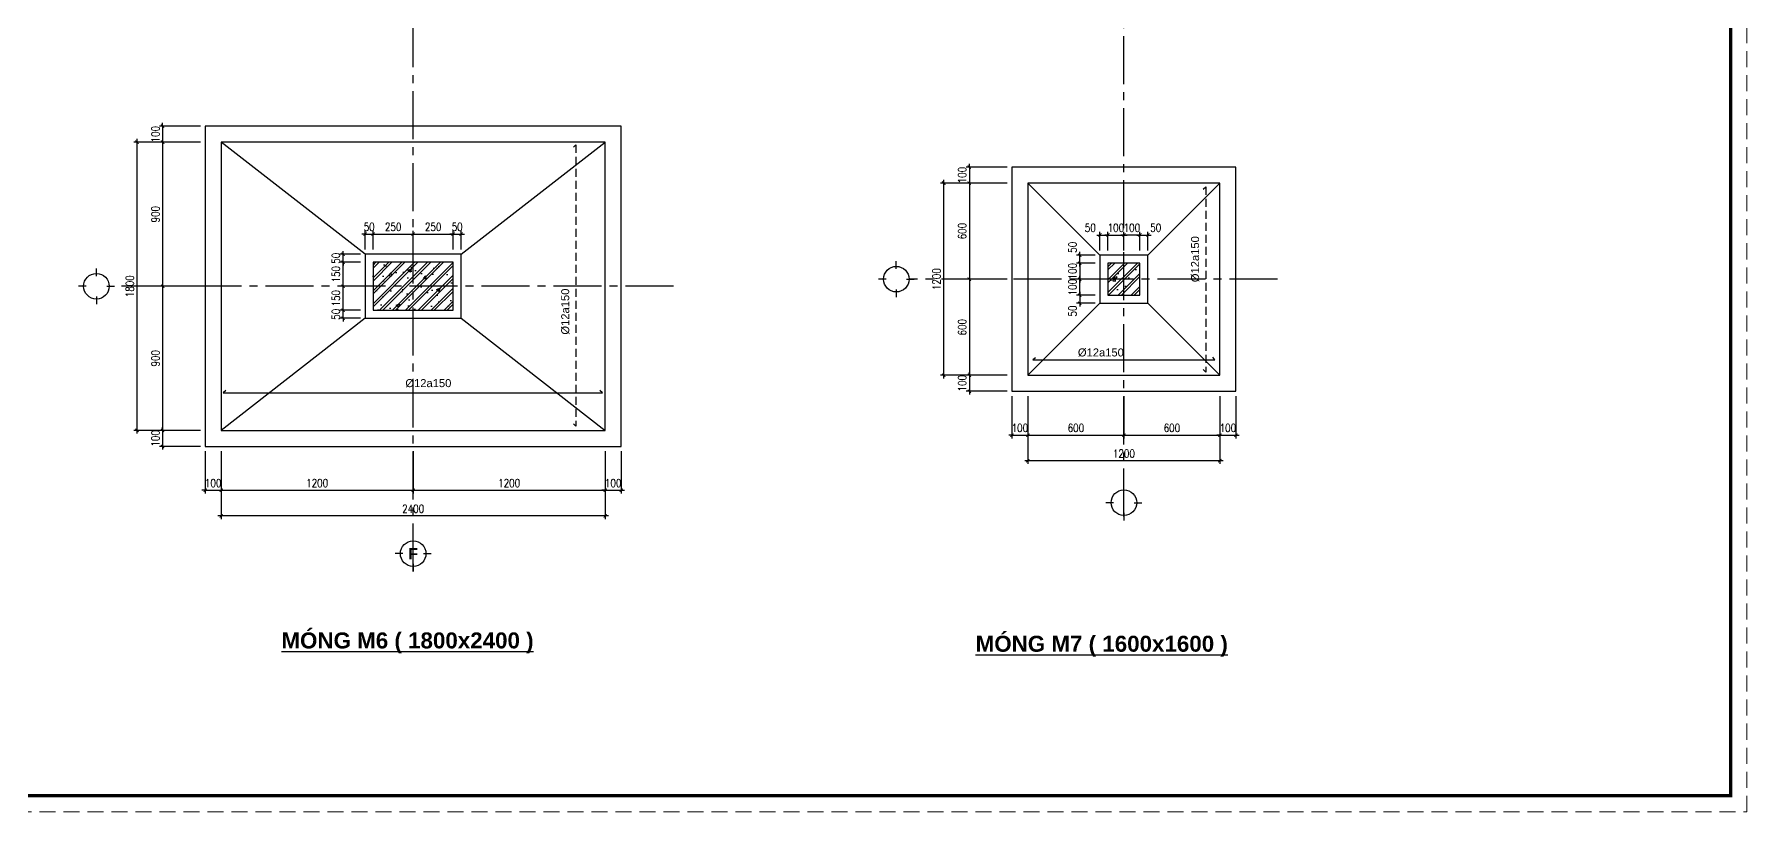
# Model space of a CAD drawing. Header units: millimetres. Extents: x 651127 to 1529722, y 768575 to 1021311.
# Drawn here: x 1387578 to 1441092, y 831541 to 855819 of the extents above; entities that cross this region are included whole.
import ezdxf
from ezdxf.enums import TextEntityAlignment as Align

# ---------------------------------------------------------------- set-up
doc = ezdxf.new("R2010")
doc.units = ezdxf.units.MM
doc.header["$LTSCALE"] = 1000
doc.header["$MEASUREMENT"] = 0
doc.linetypes.add('CENTER2', pattern=[1.125, 0.75, -0.125, 0.125, -0.125])
doc.linetypes.add('HIDDEN', pattern=[0.375, 0.25, -0.125])
doc.layers.get('DEFPOINTS').update_dxf_attribs({"color": 8, "lineweight": 9})
for name, color, linetype in [('CHU VN', 7, 'Continuous'), ('DUONG BAO', 7, 'Continuous'), ('HATCH', 8, 'Continuous'), ('KHUNG TEN', 7, 'Continuous'), ('KICH THUOC', 147, 'Continuous'), ('KY HIEU', 40, 'Continuous'), ('NET MANH', 143, 'Continuous'), ('TRUC', 8, 'CENTER2')]:
    doc.layers.add(name, color=color, linetype=linetype)
doc.styles.add('CHU 350-HB', font='VNI-Helve-Bold.TTF')
doc.styles.add('CHU 500', font='VNI-Helve-Bold.TTF')
doc.styles.add('CHU KT', font='romans.shx', dxfattribs={"width": 0.8})
doc.styles.add('Helve-Condense', font='VNI-Helve.TTF')
doc.dimstyles.new('TL20', dxfattribs={"dimscale": 100, "dimtxt": 2.5, "dimasz": 1, "dimexe": 1, "dimexo": 1.5, "dimgap": 1, "dimtad": 1, "dimdec": 0, "dimlfac": 0.2, "dimzin": 0, "dimdsep": 46, "dimtxsty": 'CHU KT', "dimblk": 'ARCHTICK', "dimcen": 1.5, "dimdle": 1, "dimclrd": 256, "dimclre": 256, "dimclrt": 7, "dimadec": 0, "dimazin": 0, "dimtfac": 1, "dimtdec": 0, "dimtix": 1, "dimtmove": 2, "dimatfit": 3, "dimfxl": 1, "dimtolj": 1, "dimtzin": 0, "dimarcsym": 0})

# ---------------------------------------------------------------- blocks, each defined once
blk = doc.blocks.new('_ARCHTICK')
at = {"color": 0, "linetype": 'ByBlock', "const_width": 0.3}
blk.add_lwpolyline([(-0.5, -0.5), (0.5, 0.5)], dxfattribs=at)
blk = doc.blocks.new('*D431')
at = {"layer": 'DEFPOINTS', "color": 0}
for p in [(1392919, 852950), (1391590, 852450), (1392919, 852450)]:
    blk.add_point(p, dxfattribs=at)
at = {"layer": 'KICH THUOC', "lineweight": -2}
for p, q in [((1391590, 852950), (1391590, 853050)), ((1392769, 852950), (1391490, 852950)), ((1391590, 852950), (1391590, 852450)), ((1392769, 852450), (1391490, 852450)), ((1391590, 852450), (1391590, 852350))]:
    blk.add_line(p, q, dxfattribs=at)
at = {"layer": 'KICH THUOC', "lineweight": -2, "xscale": 100, "yscale": 100, "zscale": 100}
for p, rotation in [((1391590, 852950), 270), ((1391590, 852450), 90)]:
    blk.add_blockref('_ARCHTICK', p, dxfattribs=dict(at, rotation=rotation))
at = {"layer": 'KICH THUOC', "color": 7, "insert": (1391365, 852700), "char_height": 250, "attachment_point": 5, "rotation": 90, "style": 'CHU KT'}
blk.add_mtext('\\A1;100', dxfattribs=at)
blk = doc.blocks.new('*D432')
at = {"layer": 'DEFPOINTS', "color": 0}
for p in [(1392919, 852450), (1391590, 847950), (1392919, 847950)]:
    blk.add_point(p, dxfattribs=at)
at = {"layer": 'KICH THUOC', "lineweight": -2}
for p, q in [((1391590, 852550), (1391590, 847850)), ((1392769, 852450), (1391490, 852450)), ((1392769, 847950), (1391490, 847950))]:
    blk.add_line(p, q, dxfattribs=at)
at = {"layer": 'KICH THUOC', "lineweight": -2, "xscale": 100, "yscale": 100, "zscale": 100}
for p, rotation in [((1391590, 852450), 90), ((1391590, 847950), 270)]:
    blk.add_blockref('_ARCHTICK', p, dxfattribs=dict(at, rotation=rotation))
at = {"layer": 'KICH THUOC', "color": 7, "insert": (1391365, 850200), "char_height": 250, "attachment_point": 5, "rotation": 90, "style": 'CHU KT'}
blk.add_mtext('\\A1;900', dxfattribs=at)
blk = doc.blocks.new('*D433')
at = {"layer": 'DEFPOINTS', "color": 0}
for p in [(1392919, 847950), (1391590, 843450), (1392919, 843450)]:
    blk.add_point(p, dxfattribs=at)
at = {"layer": 'KICH THUOC', "lineweight": -2}
for p, q in [((1392769, 847950), (1391490, 847950)), ((1391590, 848050), (1391590, 843350)), ((1392769, 843450), (1391490, 843450))]:
    blk.add_line(p, q, dxfattribs=at)
at = {"layer": 'KICH THUOC', "lineweight": -2, "xscale": 100, "yscale": 100, "zscale": 100}
for p, rotation in [((1391590, 847950), 90), ((1391590, 843450), 270)]:
    blk.add_blockref('_ARCHTICK', p, dxfattribs=dict(at, rotation=rotation))
at = {"layer": 'KICH THUOC', "color": 7, "insert": (1391365, 845700), "char_height": 250, "attachment_point": 5, "rotation": 90, "style": 'CHU KT'}
blk.add_mtext('\\A1;900', dxfattribs=at)
blk = doc.blocks.new('*D434')
at = {"layer": 'DEFPOINTS', "color": 0}
for p in [(1392919, 843450), (1391590, 842950), (1392919, 842950)]:
    blk.add_point(p, dxfattribs=at)
at = {"layer": 'KICH THUOC', "lineweight": -2}
for p, q in [((1392769, 843450), (1391490, 843450)), ((1391590, 843450), (1391590, 843550)), ((1391590, 843450), (1391590, 842950)), ((1392769, 842950), (1391490, 842950)), ((1391590, 842950), (1391590, 842850))]:
    blk.add_line(p, q, dxfattribs=at)
at = {"layer": 'KICH THUOC', "lineweight": -2, "xscale": 100, "yscale": 100, "zscale": 100}
for p, rotation in [((1391590, 843450), 270), ((1391590, 842950), 90)]:
    blk.add_blockref('_ARCHTICK', p, dxfattribs=dict(at, rotation=rotation))
at = {"layer": 'KICH THUOC', "color": 7, "insert": (1391365, 843200), "char_height": 250, "attachment_point": 5, "rotation": 90, "style": 'CHU KT'}
blk.add_mtext('\\A1;100', dxfattribs=at)
blk = doc.blocks.new('*D435')
at = {"layer": 'DEFPOINTS', "color": 0}
for p in [(1390790, 852450), (1392769, 852450), (1392919, 843450)]:
    blk.add_point(p, dxfattribs=at)
at = {"layer": 'KICH THUOC', "lineweight": -2}
for p, q in [((1390790, 843350), (1390790, 852550)), ((1392619, 852450), (1390690, 852450)), ((1392769, 843450), (1390690, 843450))]:
    blk.add_line(p, q, dxfattribs=at)
at = {"layer": 'KICH THUOC', "lineweight": -2, "xscale": 100, "yscale": 100, "zscale": 100}
for p, rotation in [((1390790, 852450), 90), ((1390790, 843450), 270)]:
    blk.add_blockref('_ARCHTICK', p, dxfattribs=dict(at, rotation=rotation))
at = {"layer": 'KICH THUOC', "color": 7, "insert": (1390565, 847950), "char_height": 250, "attachment_point": 5, "rotation": 90, "style": 'CHU KT'}
blk.add_mtext('\\A1;1800', dxfattribs=at)
blk = doc.blocks.new('*D436')
at = {"layer": 'DEFPOINTS', "color": 0}
for p in [(1392919, 842950), (1393419, 842950), (1393419, 841579)]:
    blk.add_point(p, dxfattribs=at)
at = {"layer": 'KICH THUOC', "lineweight": -2}
for p, q in [((1392919, 842800), (1392919, 841479)), ((1393419, 842800), (1393419, 841479)), ((1392919, 841579), (1392819, 841579)), ((1392919, 841579), (1393419, 841579)), ((1393419, 841579), (1393519, 841579))]:
    blk.add_line(p, q, dxfattribs=at)
at = {"layer": 'KICH THUOC', "lineweight": -2, "xscale": 100, "yscale": 100, "zscale": 100}
blk.add_blockref('_ARCHTICK', (1392919, 841579), dxfattribs=at)
at = {"layer": 'KICH THUOC', "lineweight": -2, "xscale": 100, "yscale": 100, "zscale": 100, "rotation": 180}
blk.add_blockref('_ARCHTICK', (1393419, 841579), dxfattribs=at)
at = {"layer": 'KICH THUOC', "color": 7, "insert": (1393169, 841804), "char_height": 250, "attachment_point": 5, "style": 'CHU KT'}
blk.add_mtext('\\A1;100', dxfattribs=at)
blk = doc.blocks.new('*D437')
at = {"layer": 'DEFPOINTS', "color": 0}
for p in [(1393419, 842950), (1399419, 842950), (1399419, 841579)]:
    blk.add_point(p, dxfattribs=at)
at = {"layer": 'KICH THUOC', "lineweight": -2}
for p, q in [((1393419, 842800), (1393419, 841479)), ((1399419, 842800), (1399419, 841479)), ((1393319, 841579), (1399519, 841579))]:
    blk.add_line(p, q, dxfattribs=at)
at = {"layer": 'KICH THUOC', "lineweight": -2, "xscale": 100, "yscale": 100, "zscale": 100, "rotation": 180}
blk.add_blockref('_ARCHTICK', (1393419, 841579), dxfattribs=at)
at = {"layer": 'KICH THUOC', "lineweight": -2, "xscale": 100, "yscale": 100, "zscale": 100}
blk.add_blockref('_ARCHTICK', (1399419, 841579), dxfattribs=at)
at = {"layer": 'KICH THUOC', "color": 7, "insert": (1396419, 841804), "char_height": 250, "attachment_point": 5, "style": 'CHU KT'}
blk.add_mtext('\\A1;1200', dxfattribs=at)
blk = doc.blocks.new('*D438')
at = {"layer": 'DEFPOINTS', "color": 0}
for p in [(1399419, 842950), (1405419, 842950), (1405419, 841579)]:
    blk.add_point(p, dxfattribs=at)
at = {"layer": 'KICH THUOC', "lineweight": -2}
for p, q in [((1399419, 842800), (1399419, 841479)), ((1405419, 842800), (1405419, 841479)), ((1399319, 841579), (1405519, 841579))]:
    blk.add_line(p, q, dxfattribs=at)
at = {"layer": 'KICH THUOC', "lineweight": -2, "xscale": 100, "yscale": 100, "zscale": 100, "rotation": 180}
blk.add_blockref('_ARCHTICK', (1399419, 841579), dxfattribs=at)
at = {"layer": 'KICH THUOC', "lineweight": -2, "xscale": 100, "yscale": 100, "zscale": 100}
blk.add_blockref('_ARCHTICK', (1405419, 841579), dxfattribs=at)
at = {"layer": 'KICH THUOC', "color": 7, "insert": (1402419, 841804), "char_height": 250, "attachment_point": 5, "style": 'CHU KT'}
blk.add_mtext('\\A1;1200', dxfattribs=at)
blk = doc.blocks.new('*D439')
at = {"layer": 'DEFPOINTS', "color": 0}
for p in [(1405419, 842950), (1405919, 842950), (1405919, 841579)]:
    blk.add_point(p, dxfattribs=at)
at = {"layer": 'KICH THUOC', "lineweight": -2}
for p, q in [((1405419, 842800), (1405419, 841479)), ((1405919, 842800), (1405919, 841479)), ((1405419, 841579), (1405319, 841579)), ((1405419, 841579), (1405919, 841579)), ((1405919, 841579), (1406019, 841579))]:
    blk.add_line(p, q, dxfattribs=at)
at = {"layer": 'KICH THUOC', "lineweight": -2, "xscale": 100, "yscale": 100, "zscale": 100}
blk.add_blockref('_ARCHTICK', (1405419, 841579), dxfattribs=at)
at = {"layer": 'KICH THUOC', "lineweight": -2, "xscale": 100, "yscale": 100, "zscale": 100, "rotation": 180}
blk.add_blockref('_ARCHTICK', (1405919, 841579), dxfattribs=at)
at = {"layer": 'KICH THUOC', "color": 7, "insert": (1405669, 841804), "char_height": 250, "attachment_point": 5, "style": 'CHU KT'}
blk.add_mtext('\\A1;100', dxfattribs=at)
blk = doc.blocks.new('*D440')
at = {"layer": 'DEFPOINTS', "color": 0}
for p in [(1405419, 842950), (1393419, 842800), (1393419, 840779)]:
    blk.add_point(p, dxfattribs=at)
at = {"layer": 'KICH THUOC', "lineweight": -2}
for p, q in [((1393419, 842650), (1393419, 840679)), ((1405419, 842800), (1405419, 840679)), ((1405519, 840779), (1393319, 840779))]:
    blk.add_line(p, q, dxfattribs=at)
at = {"layer": 'KICH THUOC', "lineweight": -2, "xscale": 100, "yscale": 100, "zscale": 100, "rotation": 180}
blk.add_blockref('_ARCHTICK', (1393419, 840779), dxfattribs=at)
at = {"layer": 'KICH THUOC', "lineweight": -2, "xscale": 100, "yscale": 100, "zscale": 100}
blk.add_blockref('_ARCHTICK', (1405419, 840779), dxfattribs=at)
at = {"layer": 'KICH THUOC', "color": 7, "insert": (1399419, 841004), "char_height": 250, "attachment_point": 5, "style": 'CHU KT'}
blk.add_mtext('\\A1;2400', dxfattribs=at)
blk = doc.blocks.new('TRUC')
for p, q in [((0, 320), (0, 560)), ((-320, 0), (-560, 0)), ((320, 0), (560, 0)), ((0, -320), (0, -560))]:
    blk.add_line(p, q)
blk.add_circle((0, 0), 400)
at = {"linetype": 'Continuous', "style": 'CHU 350-HB'}
blk.add_attdef('2', text='', height=350, dxfattribs=at).set_placement((0, 0), align=Align.MIDDLE_CENTER)
blk = doc.blocks.new('*D448')
at = {"layer": 'DEFPOINTS', "color": 0}
for p in [(1398169, 849579), (1397919, 848950), (1398169, 848950)]:
    blk.add_point(p, dxfattribs=at)
at = {"layer": 'KICH THUOC', "lineweight": -2}
for p, q in [((1397919, 849579), (1397819, 849579)), ((1397919, 849100), (1397919, 849679)), ((1397919, 849579), (1398169, 849579)), ((1398169, 849100), (1398169, 849679)), ((1398169, 849579), (1398269, 849579))]:
    blk.add_line(p, q, dxfattribs=at)
at = {"layer": 'KICH THUOC', "lineweight": -2, "xscale": 100, "yscale": 100, "zscale": 100}
blk.add_blockref('_ARCHTICK', (1397919, 849579), dxfattribs=at)
at = {"layer": 'KICH THUOC', "lineweight": -2, "xscale": 100, "yscale": 100, "zscale": 100, "rotation": 180}
blk.add_blockref('_ARCHTICK', (1398169, 849579), dxfattribs=at)
at = {"layer": 'KICH THUOC', "color": 7, "insert": (1398044, 849804), "char_height": 250, "attachment_point": 5, "style": 'CHU KT'}
blk.add_mtext('\\A1;50', dxfattribs=at)
blk = doc.blocks.new('*D449')
at = {"layer": 'DEFPOINTS', "color": 0}
for p in [(1399419, 849579), (1398169, 848950), (1399419, 848950)]:
    blk.add_point(p, dxfattribs=at)
at = {"layer": 'KICH THUOC', "lineweight": -2}
for p, q in [((1398069, 849579), (1399519, 849579)), ((1398169, 849100), (1398169, 849679)), ((1399419, 849100), (1399419, 849679))]:
    blk.add_line(p, q, dxfattribs=at)
at = {"layer": 'KICH THUOC', "lineweight": -2, "xscale": 100, "yscale": 100, "zscale": 100, "rotation": 180}
blk.add_blockref('_ARCHTICK', (1398169, 849579), dxfattribs=at)
at = {"layer": 'KICH THUOC', "lineweight": -2, "xscale": 100, "yscale": 100, "zscale": 100}
blk.add_blockref('_ARCHTICK', (1399419, 849579), dxfattribs=at)
at = {"layer": 'KICH THUOC', "color": 7, "insert": (1398794, 849804), "char_height": 250, "attachment_point": 5, "style": 'CHU KT'}
blk.add_mtext('\\A1;250', dxfattribs=at)
blk = doc.blocks.new('*D450')
at = {"layer": 'DEFPOINTS', "color": 0}
for p in [(1400669, 849579), (1399419, 848950), (1400669, 848950)]:
    blk.add_point(p, dxfattribs=at)
at = {"layer": 'KICH THUOC', "lineweight": -2}
for p, q in [((1399319, 849579), (1400769, 849579)), ((1399419, 849100), (1399419, 849679)), ((1400669, 849100), (1400669, 849679))]:
    blk.add_line(p, q, dxfattribs=at)
at = {"layer": 'KICH THUOC', "lineweight": -2, "xscale": 100, "yscale": 100, "zscale": 100, "rotation": 180}
blk.add_blockref('_ARCHTICK', (1399419, 849579), dxfattribs=at)
at = {"layer": 'KICH THUOC', "lineweight": -2, "xscale": 100, "yscale": 100, "zscale": 100}
blk.add_blockref('_ARCHTICK', (1400669, 849579), dxfattribs=at)
at = {"layer": 'KICH THUOC', "color": 7, "insert": (1400044, 849804), "char_height": 250, "attachment_point": 5, "style": 'CHU KT'}
blk.add_mtext('\\A1;250', dxfattribs=at)
blk = doc.blocks.new('*D451')
at = {"layer": 'DEFPOINTS', "color": 0}
for p in [(1400919, 849579), (1400669, 848950), (1400919, 848950)]:
    blk.add_point(p, dxfattribs=at)
at = {"layer": 'KICH THUOC', "lineweight": -2}
for p, q in [((1400669, 849579), (1400569, 849579)), ((1400669, 849100), (1400669, 849679)), ((1400669, 849579), (1400919, 849579)), ((1400919, 849100), (1400919, 849679)), ((1400919, 849579), (1401019, 849579))]:
    blk.add_line(p, q, dxfattribs=at)
at = {"layer": 'KICH THUOC', "lineweight": -2, "xscale": 100, "yscale": 100, "zscale": 100}
blk.add_blockref('_ARCHTICK', (1400669, 849579), dxfattribs=at)
at = {"layer": 'KICH THUOC', "lineweight": -2, "xscale": 100, "yscale": 100, "zscale": 100, "rotation": 180}
blk.add_blockref('_ARCHTICK', (1400919, 849579), dxfattribs=at)
at = {"layer": 'KICH THUOC', "color": 7, "insert": (1400794, 849804), "char_height": 250, "attachment_point": 5, "style": 'CHU KT'}
blk.add_mtext('\\A1;50', dxfattribs=at)
blk = doc.blocks.new('*D452')
at = {"layer": 'DEFPOINTS', "color": 0}
for p in [(1397229, 847200), (1397919, 847200), (1397919, 846950)]:
    blk.add_point(p, dxfattribs=at)
at = {"layer": 'KICH THUOC', "lineweight": -2}
for p, q in [((1397769, 847200), (1397129, 847200)), ((1397229, 847200), (1397229, 847300)), ((1397229, 846950), (1397229, 847200)), ((1397769, 846950), (1397129, 846950)), ((1397229, 846950), (1397229, 846850))]:
    blk.add_line(p, q, dxfattribs=at)
at = {"layer": 'KICH THUOC', "lineweight": -2, "xscale": 100, "yscale": 100, "zscale": 100}
for p, rotation in [((1397229, 847200), 270), ((1397229, 846950), 90)]:
    blk.add_blockref('_ARCHTICK', p, dxfattribs=dict(at, rotation=rotation))
at = {"layer": 'KICH THUOC', "color": 7, "insert": (1397004, 847075), "char_height": 250, "attachment_point": 5, "rotation": 90, "style": 'CHU KT'}
blk.add_mtext('\\A1;50', dxfattribs=at)
blk = doc.blocks.new('*D453')
at = {"layer": 'DEFPOINTS', "color": 0}
for p in [(1397229, 847950), (1397919, 847950), (1397919, 847200)]:
    blk.add_point(p, dxfattribs=at)
at = {"layer": 'KICH THUOC', "lineweight": -2}
for p, q in [((1397769, 847950), (1397129, 847950)), ((1397229, 847100), (1397229, 848050)), ((1397769, 847200), (1397129, 847200))]:
    blk.add_line(p, q, dxfattribs=at)
at = {"layer": 'KICH THUOC', "lineweight": -2, "xscale": 100, "yscale": 100, "zscale": 100}
for p, rotation in [((1397229, 847950), 90), ((1397229, 847200), 270)]:
    blk.add_blockref('_ARCHTICK', p, dxfattribs=dict(at, rotation=rotation))
at = {"layer": 'KICH THUOC', "color": 7, "insert": (1397004, 847575), "char_height": 250, "attachment_point": 5, "rotation": 90, "style": 'CHU KT'}
blk.add_mtext('\\A1;150', dxfattribs=at)
blk = doc.blocks.new('*D454')
at = {"layer": 'DEFPOINTS', "color": 0}
for p in [(1397229, 848700), (1397919, 848700), (1397919, 847950)]:
    blk.add_point(p, dxfattribs=at)
at = {"layer": 'KICH THUOC', "lineweight": -2}
for p, q in [((1397229, 847850), (1397229, 848800)), ((1397769, 848700), (1397129, 848700)), ((1397769, 847950), (1397129, 847950))]:
    blk.add_line(p, q, dxfattribs=at)
at = {"layer": 'KICH THUOC', "lineweight": -2, "xscale": 100, "yscale": 100, "zscale": 100}
for p, rotation in [((1397229, 848700), 90), ((1397229, 847950), 270)]:
    blk.add_blockref('_ARCHTICK', p, dxfattribs=dict(at, rotation=rotation))
at = {"layer": 'KICH THUOC', "color": 7, "insert": (1397004, 848325), "char_height": 250, "attachment_point": 5, "rotation": 90, "style": 'CHU KT'}
blk.add_mtext('\\A1;150', dxfattribs=at)
blk = doc.blocks.new('*D455')
at = {"layer": 'DEFPOINTS', "color": 0}
for p in [(1397229, 848950), (1397919, 848950), (1397919, 848700)]:
    blk.add_point(p, dxfattribs=at)
at = {"layer": 'KICH THUOC', "lineweight": -2}
for p, q in [((1397769, 848950), (1397129, 848950)), ((1397229, 848950), (1397229, 849050)), ((1397229, 848700), (1397229, 848950)), ((1397769, 848700), (1397129, 848700)), ((1397229, 848700), (1397229, 848600))]:
    blk.add_line(p, q, dxfattribs=at)
at = {"layer": 'KICH THUOC', "lineweight": -2, "xscale": 100, "yscale": 100, "zscale": 100}
for p, rotation in [((1397229, 848950), 270), ((1397229, 848700), 90)]:
    blk.add_blockref('_ARCHTICK', p, dxfattribs=dict(at, rotation=rotation))
at = {"layer": 'KICH THUOC', "color": 7, "insert": (1397004, 848825), "char_height": 250, "attachment_point": 5, "rotation": 90, "style": 'CHU KT'}
blk.add_mtext('\\A1;50', dxfattribs=at)
blk = doc.blocks.new('*D504')
at = {"layer": 'DEFPOINTS', "color": 0}
for p in [(1418128, 851672), (1416799, 851172), (1418128, 851172)]:
    blk.add_point(p, dxfattribs=at)
at = {"layer": 'KICH THUOC', "lineweight": -2}
for p, q in [((1417978, 851672), (1416699, 851672)), ((1416799, 851672), (1416799, 851772)), ((1416799, 851672), (1416799, 851172)), ((1417978, 851172), (1416699, 851172)), ((1416799, 851172), (1416799, 851072))]:
    blk.add_line(p, q, dxfattribs=at)
at = {"layer": 'KICH THUOC', "lineweight": -2, "xscale": 100, "yscale": 100, "zscale": 100}
for p, rotation in [((1416799, 851672), 270), ((1416799, 851172), 90)]:
    blk.add_blockref('_ARCHTICK', p, dxfattribs=dict(at, rotation=rotation))
at = {"layer": 'KICH THUOC', "color": 7, "insert": (1416574, 851422), "char_height": 250, "attachment_point": 5, "rotation": 90, "style": 'CHU KT'}
blk.add_mtext('\\A1;100', dxfattribs=at)
blk = doc.blocks.new('*D505')
at = {"layer": 'DEFPOINTS', "color": 0}
for p in [(1418128, 851172), (1416799, 848172), (1418128, 848172)]:
    blk.add_point(p, dxfattribs=at)
at = {"layer": 'KICH THUOC', "lineweight": -2}
for p, q in [((1417978, 851172), (1416699, 851172)), ((1416799, 851272), (1416799, 848072)), ((1417978, 848172), (1416699, 848172))]:
    blk.add_line(p, q, dxfattribs=at)
at = {"layer": 'KICH THUOC', "lineweight": -2, "xscale": 100, "yscale": 100, "zscale": 100}
for p, rotation in [((1416799, 851172), 90), ((1416799, 848172), 270)]:
    blk.add_blockref('_ARCHTICK', p, dxfattribs=dict(at, rotation=rotation))
at = {"layer": 'KICH THUOC', "color": 7, "insert": (1416574, 849672), "char_height": 250, "attachment_point": 5, "rotation": 90, "style": 'CHU KT'}
blk.add_mtext('\\A1;600', dxfattribs=at)
blk = doc.blocks.new('*D506')
at = {"layer": 'DEFPOINTS', "color": 0}
for p in [(1418128, 848172), (1416799, 845172), (1418128, 845172)]:
    blk.add_point(p, dxfattribs=at)
at = {"layer": 'KICH THUOC', "lineweight": -2}
for p, q in [((1416799, 848272), (1416799, 845072)), ((1417978, 848172), (1416699, 848172)), ((1417978, 845172), (1416699, 845172))]:
    blk.add_line(p, q, dxfattribs=at)
at = {"layer": 'KICH THUOC', "lineweight": -2, "xscale": 100, "yscale": 100, "zscale": 100}
for p, rotation in [((1416799, 848172), 90), ((1416799, 845172), 270)]:
    blk.add_blockref('_ARCHTICK', p, dxfattribs=dict(at, rotation=rotation))
at = {"layer": 'KICH THUOC', "color": 7, "insert": (1416574, 846672), "char_height": 250, "attachment_point": 5, "rotation": 90, "style": 'CHU KT'}
blk.add_mtext('\\A1;600', dxfattribs=at)
blk = doc.blocks.new('*D507')
at = {"layer": 'DEFPOINTS', "color": 0}
for p in [(1418128, 845172), (1416799, 844672), (1418128, 844672)]:
    blk.add_point(p, dxfattribs=at)
at = {"layer": 'KICH THUOC', "lineweight": -2}
for p, q in [((1417978, 845172), (1416699, 845172)), ((1416799, 845172), (1416799, 845272)), ((1416799, 845172), (1416799, 844672)), ((1417978, 844672), (1416699, 844672)), ((1416799, 844672), (1416799, 844572))]:
    blk.add_line(p, q, dxfattribs=at)
at = {"layer": 'KICH THUOC', "lineweight": -2, "xscale": 100, "yscale": 100, "zscale": 100}
for p, rotation in [((1416799, 845172), 270), ((1416799, 844672), 90)]:
    blk.add_blockref('_ARCHTICK', p, dxfattribs=dict(at, rotation=rotation))
at = {"layer": 'KICH THUOC', "color": 7, "insert": (1416574, 844922), "char_height": 250, "attachment_point": 5, "rotation": 90, "style": 'CHU KT'}
blk.add_mtext('\\A1;100', dxfattribs=at)
blk = doc.blocks.new('*D508')
at = {"layer": 'DEFPOINTS', "color": 0}
for p in [(1415999, 851172), (1417978, 851172), (1418128, 845172)]:
    blk.add_point(p, dxfattribs=at)
at = {"layer": 'KICH THUOC', "lineweight": -2}
for p, q in [((1417828, 851172), (1415899, 851172)), ((1415999, 845072), (1415999, 851272)), ((1417978, 845172), (1415899, 845172))]:
    blk.add_line(p, q, dxfattribs=at)
at = {"layer": 'KICH THUOC', "lineweight": -2, "xscale": 100, "yscale": 100, "zscale": 100}
for p, rotation in [((1415999, 851172), 90), ((1415999, 845172), 270)]:
    blk.add_blockref('_ARCHTICK', p, dxfattribs=dict(at, rotation=rotation))
at = {"layer": 'KICH THUOC', "color": 7, "insert": (1415774, 848172), "char_height": 250, "attachment_point": 5, "rotation": 90, "style": 'CHU KT'}
blk.add_mtext('\\A1;1200', dxfattribs=at)
blk = doc.blocks.new('*D509')
at = {"layer": 'DEFPOINTS', "color": 0}
for p in [(1418128, 844672), (1418628, 844672), (1418628, 843301)]:
    blk.add_point(p, dxfattribs=at)
at = {"layer": 'KICH THUOC', "lineweight": -2}
for p, q in [((1418128, 844522), (1418128, 843201)), ((1418628, 844522), (1418628, 843201)), ((1418128, 843301), (1418028, 843301)), ((1418128, 843301), (1418628, 843301)), ((1418628, 843301), (1418728, 843301))]:
    blk.add_line(p, q, dxfattribs=at)
at = {"layer": 'KICH THUOC', "lineweight": -2, "xscale": 100, "yscale": 100, "zscale": 100}
blk.add_blockref('_ARCHTICK', (1418128, 843301), dxfattribs=at)
at = {"layer": 'KICH THUOC', "lineweight": -2, "xscale": 100, "yscale": 100, "zscale": 100, "rotation": 180}
blk.add_blockref('_ARCHTICK', (1418628, 843301), dxfattribs=at)
at = {"layer": 'KICH THUOC', "color": 7, "insert": (1418378, 843526), "char_height": 250, "attachment_point": 5, "style": 'CHU KT'}
blk.add_mtext('\\A1;100', dxfattribs=at)
blk = doc.blocks.new('*D510')
at = {"layer": 'DEFPOINTS', "color": 0}
for p in [(1418628, 844672), (1421628, 844672), (1421628, 843301)]:
    blk.add_point(p, dxfattribs=at)
at = {"layer": 'KICH THUOC', "lineweight": -2}
for p, q in [((1418628, 844522), (1418628, 843201)), ((1421628, 844522), (1421628, 843201)), ((1418528, 843301), (1421728, 843301))]:
    blk.add_line(p, q, dxfattribs=at)
at = {"layer": 'KICH THUOC', "lineweight": -2, "xscale": 100, "yscale": 100, "zscale": 100, "rotation": 180}
blk.add_blockref('_ARCHTICK', (1418628, 843301), dxfattribs=at)
at = {"layer": 'KICH THUOC', "lineweight": -2, "xscale": 100, "yscale": 100, "zscale": 100}
blk.add_blockref('_ARCHTICK', (1421628, 843301), dxfattribs=at)
at = {"layer": 'KICH THUOC', "color": 7, "insert": (1420128, 843526), "char_height": 250, "attachment_point": 5, "style": 'CHU KT'}
blk.add_mtext('\\A1;600', dxfattribs=at)
blk = doc.blocks.new('*D511')
at = {"layer": 'DEFPOINTS', "color": 0}
for p in [(1421628, 844672), (1424628, 844672), (1424628, 843301)]:
    blk.add_point(p, dxfattribs=at)
at = {"layer": 'KICH THUOC', "lineweight": -2}
for p, q in [((1421628, 844522), (1421628, 843201)), ((1424628, 844522), (1424628, 843201)), ((1421528, 843301), (1424728, 843301))]:
    blk.add_line(p, q, dxfattribs=at)
at = {"layer": 'KICH THUOC', "lineweight": -2, "xscale": 100, "yscale": 100, "zscale": 100, "rotation": 180}
blk.add_blockref('_ARCHTICK', (1421628, 843301), dxfattribs=at)
at = {"layer": 'KICH THUOC', "lineweight": -2, "xscale": 100, "yscale": 100, "zscale": 100}
blk.add_blockref('_ARCHTICK', (1424628, 843301), dxfattribs=at)
at = {"layer": 'KICH THUOC', "color": 7, "insert": (1423128, 843526), "char_height": 250, "attachment_point": 5, "style": 'CHU KT'}
blk.add_mtext('\\A1;600', dxfattribs=at)
blk = doc.blocks.new('*D512')
at = {"layer": 'DEFPOINTS', "color": 0}
for p in [(1424628, 844672), (1425128, 844672), (1425128, 843301)]:
    blk.add_point(p, dxfattribs=at)
at = {"layer": 'KICH THUOC', "lineweight": -2}
for p, q in [((1424628, 844522), (1424628, 843201)), ((1425128, 844522), (1425128, 843201)), ((1424628, 843301), (1424528, 843301)), ((1424628, 843301), (1425128, 843301)), ((1425128, 843301), (1425228, 843301))]:
    blk.add_line(p, q, dxfattribs=at)
at = {"layer": 'KICH THUOC', "lineweight": -2, "xscale": 100, "yscale": 100, "zscale": 100}
blk.add_blockref('_ARCHTICK', (1424628, 843301), dxfattribs=at)
at = {"layer": 'KICH THUOC', "lineweight": -2, "xscale": 100, "yscale": 100, "zscale": 100, "rotation": 180}
blk.add_blockref('_ARCHTICK', (1425128, 843301), dxfattribs=at)
at = {"layer": 'KICH THUOC', "color": 7, "insert": (1424878, 843526), "char_height": 250, "attachment_point": 5, "style": 'CHU KT'}
blk.add_mtext('\\A1;100', dxfattribs=at)
blk = doc.blocks.new('*D513')
at = {"layer": 'DEFPOINTS', "color": 0}
for p in [(1418628, 844522), (1424628, 844672), (1418628, 842501)]:
    blk.add_point(p, dxfattribs=at)
at = {"layer": 'KICH THUOC', "lineweight": -2}
for p, q in [((1424628, 844522), (1424628, 842401)), ((1418628, 844372), (1418628, 842401)), ((1424728, 842501), (1418528, 842501))]:
    blk.add_line(p, q, dxfattribs=at)
at = {"layer": 'KICH THUOC', "lineweight": -2, "xscale": 100, "yscale": 100, "zscale": 100, "rotation": 180}
blk.add_blockref('_ARCHTICK', (1418628, 842501), dxfattribs=at)
at = {"layer": 'KICH THUOC', "lineweight": -2, "xscale": 100, "yscale": 100, "zscale": 100}
blk.add_blockref('_ARCHTICK', (1424628, 842501), dxfattribs=at)
at = {"layer": 'KICH THUOC', "color": 7, "insert": (1421628, 842726), "char_height": 250, "attachment_point": 5, "style": 'CHU KT'}
blk.add_mtext('\\A1;1200', dxfattribs=at)
blk = doc.blocks.new('*D521')
at = {"layer": 'DEFPOINTS', "color": 0}
for p in [(1421128, 849551), (1420878, 848922), (1421128, 848922)]:
    blk.add_point(p, dxfattribs=at)
at = {"layer": 'KICH THUOC', "lineweight": -2}
for p, q in [((1420778, 849551), (1421228, 849551)), ((1420878, 849072), (1420878, 849651)), ((1421128, 849072), (1421128, 849651))]:
    blk.add_line(p, q, dxfattribs=at)
at = {"layer": 'KICH THUOC', "lineweight": -2, "xscale": 100, "yscale": 100, "zscale": 100, "rotation": 180}
blk.add_blockref('_ARCHTICK', (1420878, 849551), dxfattribs=at)
at = {"layer": 'KICH THUOC', "lineweight": -2, "xscale": 100, "yscale": 100, "zscale": 100}
blk.add_blockref('_ARCHTICK', (1421128, 849551), dxfattribs=at)
at = {"layer": 'KICH THUOC', "color": 7, "insert": (1420579, 849776), "char_height": 250, "attachment_point": 5, "style": 'CHU KT'}
blk.add_mtext('\\A1;50', dxfattribs=at)
blk = doc.blocks.new('*D522')
at = {"layer": 'DEFPOINTS', "color": 0}
for p in [(1421628, 849551), (1421128, 848922), (1421628, 848922)]:
    blk.add_point(p, dxfattribs=at)
at = {"layer": 'KICH THUOC', "lineweight": -2}
for p, q in [((1421128, 849551), (1421028, 849551)), ((1421128, 849072), (1421128, 849651)), ((1421128, 849551), (1421628, 849551)), ((1421628, 849072), (1421628, 849651)), ((1421628, 849551), (1421728, 849551))]:
    blk.add_line(p, q, dxfattribs=at)
at = {"layer": 'KICH THUOC', "lineweight": -2, "xscale": 100, "yscale": 100, "zscale": 100}
blk.add_blockref('_ARCHTICK', (1421128, 849551), dxfattribs=at)
at = {"layer": 'KICH THUOC', "lineweight": -2, "xscale": 100, "yscale": 100, "zscale": 100, "rotation": 180}
blk.add_blockref('_ARCHTICK', (1421628, 849551), dxfattribs=at)
at = {"layer": 'KICH THUOC', "color": 7, "insert": (1421378, 849776), "char_height": 250, "attachment_point": 5, "style": 'CHU KT'}
blk.add_mtext('\\A1;100', dxfattribs=at)
blk = doc.blocks.new('*D523')
at = {"layer": 'DEFPOINTS', "color": 0}
for p in [(1422378, 849551), (1422128, 848922), (1422378, 848922)]:
    blk.add_point(p, dxfattribs=at)
at = {"layer": 'KICH THUOC', "lineweight": -2}
for p, q in [((1422028, 849551), (1422478, 849551)), ((1422128, 849072), (1422128, 849651)), ((1422378, 849072), (1422378, 849651))]:
    blk.add_line(p, q, dxfattribs=at)
at = {"layer": 'KICH THUOC', "lineweight": -2, "xscale": 100, "yscale": 100, "zscale": 100, "rotation": 180}
blk.add_blockref('_ARCHTICK', (1422128, 849551), dxfattribs=at)
at = {"layer": 'KICH THUOC', "lineweight": -2, "xscale": 100, "yscale": 100, "zscale": 100}
blk.add_blockref('_ARCHTICK', (1422378, 849551), dxfattribs=at)
at = {"layer": 'KICH THUOC', "color": 7, "insert": (1422623, 849776), "char_height": 250, "attachment_point": 5, "style": 'CHU KT'}
blk.add_mtext('\\A1;50', dxfattribs=at)
blk = doc.blocks.new('*D530')
at = {"layer": 'DEFPOINTS', "color": 0}
for p in [(1421628, 849551), (1421628, 848922), (1422128, 848922)]:
    blk.add_point(p, dxfattribs=at)
at = {"layer": 'KICH THUOC', "lineweight": -2}
for p, q in [((1421628, 849551), (1421528, 849551)), ((1421628, 849072), (1421628, 849651)), ((1422128, 849551), (1421628, 849551)), ((1422128, 849072), (1422128, 849651)), ((1422128, 849551), (1422228, 849551))]:
    blk.add_line(p, q, dxfattribs=at)
at = {"layer": 'KICH THUOC', "lineweight": -2, "xscale": 100, "yscale": 100, "zscale": 100}
blk.add_blockref('_ARCHTICK', (1421628, 849551), dxfattribs=at)
at = {"layer": 'KICH THUOC', "lineweight": -2, "xscale": 100, "yscale": 100, "zscale": 100, "rotation": 180}
blk.add_blockref('_ARCHTICK', (1422128, 849551), dxfattribs=at)
at = {"layer": 'KICH THUOC', "color": 7, "insert": (1421878, 849776), "char_height": 250, "attachment_point": 5, "style": 'CHU KT'}
blk.add_mtext('\\A1;100', dxfattribs=at)
blk = doc.blocks.new('*D531')
at = {"layer": 'DEFPOINTS', "color": 0}
for p in [(1420878, 847672), (1420249, 847422), (1420878, 847422)]:
    blk.add_point(p, dxfattribs=at)
at = {"layer": 'KICH THUOC', "lineweight": -2}
for p, q in [((1420728, 847672), (1420149, 847672)), ((1420249, 847772), (1420249, 847322)), ((1420728, 847422), (1420149, 847422))]:
    blk.add_line(p, q, dxfattribs=at)
at = {"layer": 'KICH THUOC', "lineweight": -2, "xscale": 100, "yscale": 100, "zscale": 100}
for p, rotation in [((1420249, 847672), 90), ((1420249, 847422), 270)]:
    blk.add_blockref('_ARCHTICK', p, dxfattribs=dict(at, rotation=rotation))
at = {"layer": 'KICH THUOC', "color": 7, "insert": (1420024, 847177), "char_height": 250, "attachment_point": 5, "rotation": 90, "style": 'CHU KT'}
blk.add_mtext('\\A1;50', dxfattribs=at)
blk = doc.blocks.new('*D532')
at = {"layer": 'DEFPOINTS', "color": 0}
for p in [(1420249, 848172), (1420878, 848172), (1420878, 847672)]:
    blk.add_point(p, dxfattribs=at)
at = {"layer": 'KICH THUOC', "lineweight": -2}
for p, q in [((1420249, 848172), (1420249, 848272)), ((1420728, 848172), (1420149, 848172)), ((1420728, 847672), (1420149, 847672)), ((1420249, 847672), (1420249, 848172)), ((1420249, 847672), (1420249, 847572))]:
    blk.add_line(p, q, dxfattribs=at)
at = {"layer": 'KICH THUOC', "lineweight": -2, "xscale": 100, "yscale": 100, "zscale": 100}
for p, rotation in [((1420249, 848172), 270), ((1420249, 847672), 90)]:
    blk.add_blockref('_ARCHTICK', p, dxfattribs=dict(at, rotation=rotation))
at = {"layer": 'KICH THUOC', "color": 7, "insert": (1420024, 847922), "char_height": 250, "attachment_point": 5, "rotation": 90, "style": 'CHU KT'}
blk.add_mtext('\\A1;100', dxfattribs=at)
blk = doc.blocks.new('*D682')
at = {"layer": 'DEFPOINTS', "color": 0}
for p in [(1420878, 848672), (1420249, 848172), (1420878, 848172)]:
    blk.add_point(p, dxfattribs=at)
at = {"layer": 'KICH THUOC', "lineweight": -2}
for p, q in [((1420249, 848672), (1420249, 848772)), ((1420728, 848672), (1420149, 848672)), ((1420249, 848672), (1420249, 848172)), ((1420728, 848172), (1420149, 848172)), ((1420249, 848172), (1420249, 848072))]:
    blk.add_line(p, q, dxfattribs=at)
at = {"layer": 'KICH THUOC', "lineweight": -2, "xscale": 100, "yscale": 100, "zscale": 100}
for p, rotation in [((1420249, 848672), 270), ((1420249, 848172), 90)]:
    blk.add_blockref('_ARCHTICK', p, dxfattribs=dict(at, rotation=rotation))
at = {"layer": 'KICH THUOC', "color": 7, "insert": (1420024, 848422), "char_height": 250, "attachment_point": 5, "rotation": 90, "style": 'CHU KT'}
blk.add_mtext('\\A1;100', dxfattribs=at)
blk = doc.blocks.new('*D683')
at = {"layer": 'DEFPOINTS', "color": 0}
for p in [(1420249, 848922), (1420878, 848922), (1420878, 848672)]:
    blk.add_point(p, dxfattribs=at)
at = {"layer": 'KICH THUOC', "lineweight": -2}
for p, q in [((1420728, 848922), (1420149, 848922)), ((1420249, 848572), (1420249, 849022)), ((1420728, 848672), (1420149, 848672))]:
    blk.add_line(p, q, dxfattribs=at)
at = {"layer": 'KICH THUOC', "lineweight": -2, "xscale": 100, "yscale": 100, "zscale": 100}
for p, rotation in [((1420249, 848922), 90), ((1420249, 848672), 270)]:
    blk.add_blockref('_ARCHTICK', p, dxfattribs=dict(at, rotation=rotation))
at = {"layer": 'KICH THUOC', "color": 7, "insert": (1420024, 849167), "char_height": 250, "attachment_point": 5, "rotation": 90, "style": 'CHU KT'}
blk.add_mtext('\\A1;50', dxfattribs=at)

msp = doc.modelspace()

# ---------------------------------------------------------------- hatches: boundary and pattern name
at = {"layer": 'HATCH'}
h = msp.add_hatch(dxfattribs=at)
h.set_pattern_fill('BETONG', color=256, scale=150, style=0, pattern_type=2)
h.set_pattern_definition([(50, (162374.4, 61719.4), (1075.8903, -94.1282), [112.5, -1237.5]), (355, (162374.4, 61719.4), (-208.127, 1128.2882), [90, -990]), (100.4514, (162464.1, 61711.6), (867.7641, 1034.1593), [95.6103, -1051.7132]), (46.1842, (162374.4, 62019.4), (1600.8616, -248.2785), [168.75, -1856.25]), (96.6356, (162507.8, 61998.7), (1401.994, 1461.1768), [143.4154, -1577.5695]), (351.1842, (162374.4, 62019.4), (1401.993, 1461.1779), [135, -1485]), (21, (162524.4, 61944.4), (895.3606, -603.92834), [112.5, -1237.5]), (326, (162524.4, 61944.4), (364.973, 1087.7251), [90, -990]), (71.4514, (162599, 61894.1), (1260.33394, 483.79575), [95.6103, -1051.7132]), (37.5, (162374.43, 61719.43), (18.23978, 499.34078), [0, -978, 0, -1005, 0, -993.75]), (7.5, (162374.43, 61719.43), (394.6043, 591.61757), [0, -573, 0, -955.5, 0, -378.75]), (327.5, (162039.93, 61719.43), (800.73365, -33.83231), [0, -375, 0, -1170, 0, -1552.5]), (317.5, (161889.9, 61719.4), (874.77925, 150.15747), [0, -487.5, 0, -777, 0, -1102.5]), (45, (162374.43, 61719.43), (-201.52543, 201.52543), []), (45, (162374.43, 61816.93), (-201.52543, 201.52543), [])])
h.paths.add_polyline_path([(1398169.5, 848700), (1398169.5, 847200), (1400669.5, 847200), (1400669.5, 848700)])
h = msp.add_hatch(dxfattribs=at)
h.set_pattern_fill('BETONG', color=256, scale=150, style=0, pattern_type=2)
h.set_pattern_definition([(50, (82710.3, 59400), (1075.89027, -94.1282), [112.5, -1237.5]), (355, (82710.3, 59400), (-208.127, 1128.2882), [90, -990]), (100.4514, (82800, 59392.2), (867.7641, 1034.1593), [95.6103, -1051.7132]), (46.1842, (82710.3, 59700), (1600.8616, -248.2785), [168.75, -1856.25]), (96.6356, (82843.7, 59679.3), (1401.994, 1461.1768), [143.4154, -1577.5695]), (351.1842, (82710.3, 59700), (1401.993, 1461.1779), [135, -1485]), (21, (82860.3, 59625), (895.3606, -603.92834), [112.5, -1237.5]), (326, (82860.3, 59625), (364.973, 1087.7251), [90, -990]), (71.4514, (82934.9, 59574.7), (1260.33394, 483.79575), [95.6103, -1051.7132]), (37.5, (82710.3, 59400), (18.23978, 499.34078), [0, -978, 0, -1005, 0, -993.75]), (7.5, (82710.3, 59400), (394.6043, 591.61757), [0, -573, 0, -955.5, 0, -378.75]), (327.5, (82375.8, 59400), (800.73365, -33.83231), [0, -375, 0, -1170, 0, -1552.5]), (317.5, (82225.8, 59400), (874.77925, 150.15747), [0, -487.5, 0, -777, 0, -1102.5]), (45, (82710.3, 59400), (-201.525433, 201.525433), []), (45, (82710.3, 59497.5), (-201.525433, 201.525433), [])])
h.paths.add_polyline_path([(1421127.8, 848671.9), (1421127.8, 847671.9), (1422127.8, 847671.9), (1422127.8, 848671.9)])

# ---------------------------------------------------------------- linework, layer by layer
at = {"layer": 'DEFPOINTS', "linetype": 'HIDDEN', "ltscale": 2}
msp.add_lwpolyline([(1356991.5, 831540.9), (1441091.5, 831540.9), (1441091.5, 890940.9), (1356991.5, 890940.9)], close=True, dxfattribs=at)
at = {"layer": 'DUONG BAO'}
for points in [[(1393419.5, 852450), (1393419.5, 843450), (1405419.5, 843450), (1405419.5, 852450)], [(1418627.8, 851171.9), (1418627.8, 845171.9), (1424627.8, 845171.9), (1424627.8, 851171.9)], [(1398169.5, 848700), (1398169.5, 847200), (1400669.5, 847200), (1400669.5, 848700)], [(1421127.8, 848671.9), (1421127.8, 847671.9), (1422127.8, 847671.9), (1422127.8, 848671.9)]]:
    msp.add_lwpolyline(points, close=True, dxfattribs=at)
at = {"layer": 'DUONG BAO', "color": 1, "linetype": 'HIDDEN'}
for points in [[(1404425.4, 852294.5), (1404501.1, 852370.2), (1404501.1, 843578.6), (1404425.4, 843658.8)], [(1424107.9, 850984.7), (1424183.5, 851060.4), (1424183.5, 845266.7), (1424107.9, 845346.9)]]:
    msp.add_lwpolyline(points, dxfattribs=at)
at = {"layer": 'DUONG BAO', "color": 1}
for points in [[(1418864.4, 845714.8), (1418781.1, 845647.6), (1424474.5, 845647.6), (1424402.8, 845731.3)], [(1393561.5, 844698.4), (1393485.8, 844622.7), (1405332.6, 844622.7), (1405252.4, 844698.4)]]:
    msp.add_lwpolyline(points, dxfattribs=at)
at = {"layer": 'KHUNG TEN', "const_width": 100}
msp.add_lwpolyline([(1358991.5, 832040.9), (1440591.5, 832040.9), (1440591.5, 890440.9), (1358991.5, 890440.9)], close=True, dxfattribs=at)
at = {"layer": 'NET MANH'}
for p, q in [((1397919.5, 848950), (1393419.5, 852450)), ((1400919.5, 848950), (1405419.5, 852450)), ((1420877.8, 848921.9), (1418627.8, 851171.9)), ((1422377.8, 848921.9), (1424627.8, 851171.9)), ((1420877.8, 847421.9), (1418627.8, 845171.9)), ((1422377.8, 847421.9), (1424627.8, 845171.9)), ((1397919.5, 846950), (1393419.5, 843450)), ((1400919.5, 846950), (1405419.5, 843450))]:
    msp.add_line(p, q, dxfattribs=at)
for points in [[(1392919.5, 852950), (1392919.5, 842950), (1405919.5, 842950), (1405919.5, 852950)], [(1418127.8, 851671.9), (1418127.8, 844671.9), (1425127.8, 844671.9), (1425127.8, 851671.9)], [(1397919.5, 848950), (1397919.5, 846950), (1400919.5, 846950), (1400919.5, 848950)], [(1420877.8, 848921.9), (1420877.8, 847421.9), (1422377.8, 847421.9), (1422377.8, 848921.9)]]:
    msp.add_lwpolyline(points, close=True, dxfattribs=at)
at = {"layer": 'TRUC', "ltscale": 2}
for p, q in [((1399419.5, 839041), (1399419.5, 881563.4)), ((1421627.8, 840762.9), (1421627.8, 880977.3)), ((1407549.8, 847950), (1390229.1, 847950)), ((1426426.8, 848171.9), (1414937.5, 848171.9))]:
    msp.add_line(p, q, dxfattribs=at)

# ---------------------------------------------------------------- block references
at = {"layer": 'KY HIEU', "linetype": 'CENTER2'}
for p in [(1414516.6, 848171.9), (1389522, 847950), (1421627.8, 841192.3)]:
    msp.add_blockref('TRUC', p, dxfattribs=at)
msp.add_blockref('TRUC', (1399419.5, 839601), dxfattribs=at).add_auto_attribs({'2': 'F'})

# ---------------------------------------------------------------- texts
at = {"layer": 'CHU VN', "style": 'Helve-Condense'}
for p in [(1423851.9, 848795.7), (1404169.4, 847158.9)]:
    msp.add_text('Þ12a150', height=250, rotation=90, dxfattribs=at).set_placement(p, align=Align.MIDDLE)
for p in [(1420908.7, 845883.9), (1399893.8, 844925.9)]:
    msp.add_text('Þ12a150', height=250, dxfattribs=at).set_placement(p, align=Align.MIDDLE)
at = {"layer": 'CHU VN', "style": 'CHU 500'}
for s, p in [('%%UMOÙNG M6 ( 1800x2400 )', (1395302, 836489.6)), ('%%UMOÙNG M7 ( 1600x1600 )', (1416995.8, 836386.8))]:
    msp.add_text(s, height=500, dxfattribs=at).set_placement(p, align=Align.BOTTOM_LEFT)

# ---------------------------------------------------------------- dimensions: what is measured, and where the dimension line sits
at = {"layer": 'KICH THUOC'}
for base, p1, p2, angle, picture, middle in [((1391590.4, 852450), (1392919.5, 852950), (1392919.5, 852450), 90, '*D431', (1391365.4, 852700)), ((1390790.4, 852450), (1392919.5, 843450), (1392769.5, 852450), 90, '*D435', (1390565.4, 847950)), ((1391590.4, 847950), (1392919.5, 852450), (1392919.5, 847950), 90, '*D432', (1391365.4, 850200)), ((1416798.8, 851171.9), (1418127.8, 851671.9), (1418127.8, 851171.9), 90, '*D504', (1416573.8, 851421.9)), ((1415998.8, 851171.9), (1418127.8, 845171.9), (1417977.8, 851171.9), 90, '*D508', (1415773.8, 848171.9)), ((1416798.8, 848171.9), (1418127.8, 851171.9), (1418127.8, 848171.9), 90, '*D505', (1416573.8, 849671.9)), ((1421627.8, 849550.6), (1422127.8, 848921.9), (1421627.8, 848921.9), 180, '*D530', (1421877.8, 849775.6)), ((1397228.5, 848950), (1397919.5, 848700), (1397919.5, 848950), 90, '*D455', (1397003.5, 848825)), ((1397228.5, 848700), (1397919.5, 847950), (1397919.5, 848700), 90, '*D454', (1397003.5, 848325)), ((1420249.2, 848171.9), (1420877.8, 848671.9), (1420877.8, 848171.9), 270, '*D682', (1420024.2, 848421.9)), ((1416798.8, 845171.9), (1418127.8, 848171.9), (1418127.8, 845171.9), 90, '*D506', (1416573.8, 846671.9)), ((1420249.2, 848171.9), (1420877.8, 847671.9), (1420877.8, 848171.9), 90, '*D532', (1420024.2, 847921.9)), ((1391590.4, 843450), (1392919.5, 847950), (1392919.5, 843450), 90, '*D433', (1391365.4, 845700)), ((1397228.5, 847950), (1397919.5, 847200), (1397919.5, 847950), 90, '*D453', (1397003.5, 847575)), ((1397228.5, 847200), (1397919.5, 846950), (1397919.5, 847200), 90, '*D452', (1397003.5, 847075)), ((1416798.8, 844671.9), (1418127.8, 845171.9), (1418127.8, 844671.9), 90, '*D507', (1416573.8, 844921.9)), ((1391590.4, 842950), (1392919.5, 843450), (1392919.5, 842950), 90, '*D434', (1391365.4, 843200))]:
    dim = msp.add_linear_dim(base=base, p1=p1, p2=p2, angle=angle, dimstyle='TL20', dxfattribs=at)
    dim.commit()
    dim.dimension.update_dxf_attribs({"geometry": picture, "text_midpoint": middle})
for base, p1, p2, picture, middle in [((1398169.5, 849578.6), (1397919.5, 848950), (1398169.5, 848950), '*D448', (1398044.5, 849803.6)), ((1399419.5, 849578.6), (1398169.5, 848950), (1399419.5, 848950), '*D449', (1398794.5, 849803.6)), ((1400669.5, 849578.6), (1399419.5, 848950), (1400669.5, 848950), '*D450', (1400044.5, 849803.6)), ((1400919.5, 849578.6), (1400669.5, 848950), (1400919.5, 848950), '*D451', (1400794.5, 849803.6)), ((1421627.8, 849550.6), (1421127.8, 848921.9), (1421627.8, 848921.9), '*D522', (1421377.8, 849775.6)), ((1418627.8, 843301.2), (1418127.8, 844671.9), (1418627.8, 844671.9), '*D509', (1418377.8, 843526.2)), ((1421627.8, 843301.2), (1418627.8, 844671.9), (1421627.8, 844671.9), '*D510', (1420127.8, 843526.2)), ((1418627.8, 842501.2), (1424627.8, 844671.9), (1418627.8, 844521.9), '*D513', (1421627.8, 842726.2)), ((1424627.8, 843301.2), (1421627.8, 844671.9), (1424627.8, 844671.9), '*D511', (1423127.8, 843526.2)), ((1425127.8, 843301.2), (1424627.8, 844671.9), (1425127.8, 844671.9), '*D512', (1424877.8, 843526.2)), ((1393419.5, 841579.3), (1392919.5, 842950), (1393419.5, 842950), '*D436', (1393169.5, 841804.3)), ((1399419.5, 841579.3), (1393419.5, 842950), (1399419.5, 842950), '*D437', (1396419.5, 841804.3)), ((1393419.5, 840779.3), (1405419.5, 842950), (1393419.5, 842800), '*D440', (1399419.5, 841004.3)), ((1405419.5, 841579.3), (1399419.5, 842950), (1405419.5, 842950), '*D438', (1402419.5, 841804.3)), ((1405919.5, 841579.3), (1405419.5, 842950), (1405919.5, 842950), '*D439', (1405669.5, 841804.3))]:
    dim = msp.add_linear_dim(base=base, p1=p1, p2=p2, dimstyle='TL20', dxfattribs=at)
    dim.commit()
    dim.dimension.update_dxf_attribs({"geometry": picture, "text_midpoint": middle})
for base, p1, p2, picture, middle in [((1421127.8, 849550.6), (1420877.8, 848921.9), (1421127.8, 848921.9), '*D521', (1420579.1, 849775.6)), ((1422377.8, 849550.6), (1422127.8, 848921.9), (1422377.8, 848921.9), '*D523', (1422623.1, 849775.6))]:
    dim = msp.add_linear_dim(base=base, p1=p1, p2=p2, dimstyle='TL20', dxfattribs=at)
    dim.commit()
    dim.dimension.update_dxf_attribs({"geometry": picture, "text_midpoint": middle, "dimtype": 160})
for base, p1, p2, angle, picture, middle in [((1420249.2, 848921.9), (1420877.8, 848671.9), (1420877.8, 848921.9), 90, '*D683', (1420024.2, 849167.2)), ((1420249.2, 847421.9), (1420877.8, 847671.9), (1420877.8, 847421.9), 270, '*D531', (1420024.2, 847176.6))]:
    dim = msp.add_linear_dim(base=base, p1=p1, p2=p2, angle=angle, dimstyle='TL20', dxfattribs=at)
    dim.commit()
    dim.dimension.update_dxf_attribs({"geometry": picture, "text_midpoint": middle, "dimtype": 160})

doc.saveas('drawing.dxf')
